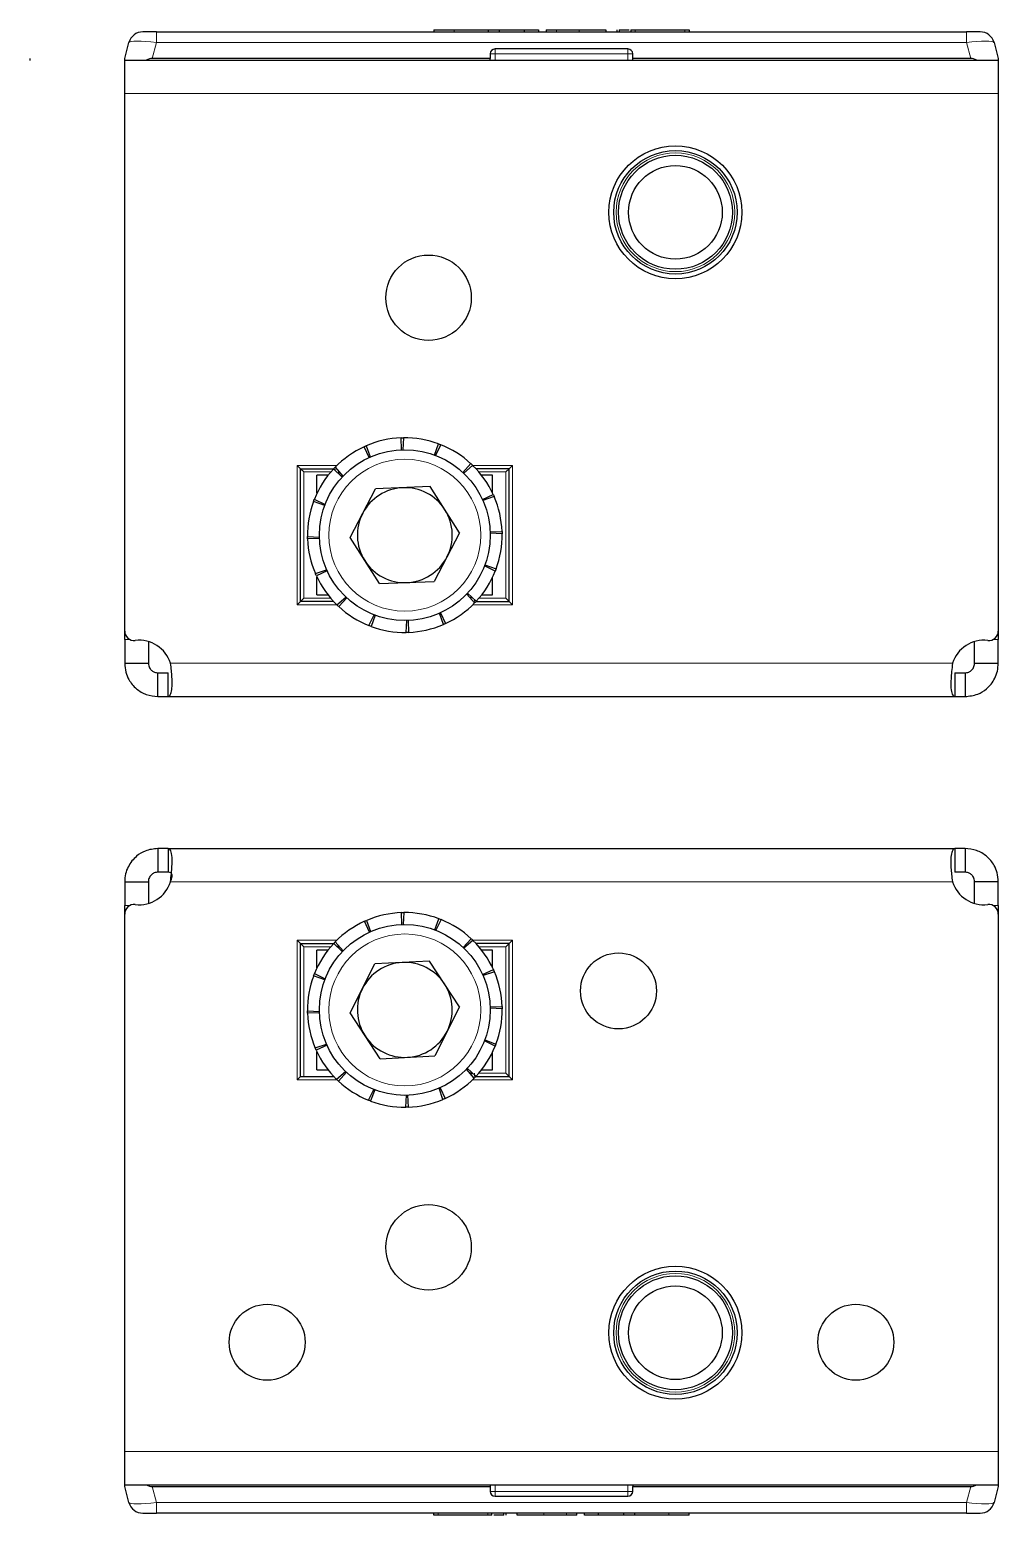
# Model space of a CAD drawing. Header units: millimetres. Extents: x -438 to 1333, y -270 to 576.
# Drawn here: x -111.4 to -9.4, y -269.5 to -113.1 of the extents above; entities that cross this region are included whole.
import ezdxf

# ---------------------------------------------------------------- set-up
doc = ezdxf.new("R2010")
doc.units = ezdxf.units.MM

msp = doc.modelspace()

# ---------------------------------------------------------------- linework, layer by layer
at = {"color": 7, "linetype": 'Continuous', "lineweight": 25}
for p, q in [((-98.07, -113.3), (-99.52, -113.3)), ((-98.07, -113.3), (-12.77, -113.3)), ((-68.85, -113.1), (-68.85, -113.3)), ((-63.19, -113.1), (-63.13, -113.1)), ((-63.13, -113.1), (-63.13, -113.3)), ((-63.13, -113.1), (-62, -113.1)), ((-62, -113.1), (-62, -113.3)), ((-62, -113.1), (-59.34, -113.1)), ((-59.34, -113.1), (-59.34, -113.3)), ((-59.34, -113.1), (-57.85, -113.1)), ((-57.85, -113.1), (-57.85, -113.3)), ((-57.04, -113.07), (-57.04, -113.3)), ((-53.57, -113.1), (-50.74, -113.1)), ((-50.74, -113.1), (-50.74, -113.3)), ((-49.6, -113.1), (-49.6, -113.3)), ((-49.34, -113.1), (-49.34, -113.3)), ((-48.11, -113.1), (-48.11, -113.3)), ((-47.67, -113.1), (-42.43, -113.1)), ((-41.99, -113.1), (-41.99, -113.3)), ((-11.32, -113.3), (-12.77, -113.3)), ((-101.42, -116.1), (-100.97, -114.41)), ((-62.92, -115.6), (-62.92, -116.1)), ((-48.42, -115.1), (-62.42, -115.1)), ((-47.92, -116.1), (-47.92, -115.6)), ((-9.87, -114.41), (-9.42, -116.1)), ((-111.42, -116.1), (-111.42, -116.3)), ((-101.42, -116.3), (-101.42, -116.1)), ((-9.42, -116.3), (-101.42, -116.3)), ((-101.42, -119.8), (-101.42, -116.3)), ((-62.92, -116.1), (-98.52, -116.1)), ((-62.92, -116.3), (-62.92, -116.1)), ((-12.32, -116.1), (-47.92, -116.1)), ((-47.92, -116.3), (-47.92, -116.1)), ((-9.42, -116.1), (-9.42, -116.3)), ((-9.42, -116.3), (-9.42, -119.8)), ((-101.42, -176.4), (-101.42, -119.8)), ((-9.42, -119.8), (-9.42, -176.4)), ((-72.27, -157.3), (-72.32, -156.05)), ((-72.07, -156.05), (-72.14, -157.3)), ((-75.68, -158.12), (-76.21, -156.99)), ((-75.98, -156.88), (-75.57, -158.07)), ((-68.8, -157.86), (-68.37, -156.68)), ((-68.13, -156.77), (-68.68, -157.9)), ((-83.27, -158.95), (-82.92, -159.3)), ((-82.92, -159.3), (-79.41, -159.3)), ((-82.92, -173.3), (-82.92, -159.3)), ((-82.92, -159.3), (-82.57, -159.65)), ((-78.53, -160.18), (-79.44, -159.33)), ((-79.27, -159.15), (-78.44, -160.09)), ((-78.92, -159.55), (-78.92, -159.82)), ((-65.81, -159.69), (-64.96, -158.77)), ((-64.78, -158.95), (-65.72, -159.78)), ((-60.92, -159.3), (-64.43, -159.3)), ((-61.27, -159.65), (-60.92, -159.3)), ((-60.92, -159.3), (-60.57, -158.95)), ((-60.92, -173.3), (-60.92, -159.3)), ((-80.01, -160), (-81.17, -160)), ((-81.17, -161.88), (-81.17, -160)), ((-62.67, -160), (-63.84, -160)), ((-62.67, -161.88), (-62.67, -160)), ((-81.45, -162.51), (-80.32, -163.06)), ((-77.69, -166.54), (-75.02, -161.42)), ((-69.25, -161.18), (-75.02, -161.42)), ((-66.15, -166.05), (-69.25, -161.18)), ((-63.75, -162.53), (-62.61, -162.01)), ((-62.51, -162.24), (-63.69, -162.65)), ((-80.36, -163.18), (-81.54, -162.74)), ((-82.17, -166.44), (-80.92, -166.52)), ((-80.91, -166.64), (-82.16, -166.69)), ((-74.59, -171.41), (-77.69, -166.54)), ((-66.15, -166.05), (-68.83, -171.17)), ((-62.93, -165.95), (-61.68, -165.9)), ((-61.67, -166.15), (-62.92, -166.08)), ((-81.33, -170.35), (-80.15, -169.94)), ((-80.1, -170.06), (-81.23, -170.58)), ((-62.4, -170.08), (-63.52, -169.54)), ((-63.48, -169.42), (-62.31, -169.85)), ((-81.17, -172.6), (-81.17, -170.71)), ((-74.59, -171.41), (-68.83, -171.17)), ((-62.67, -172.6), (-62.67, -170.71)), ((-83.27, -173.65), (-82.92, -173.3)), ((-82.92, -173.3), (-82.57, -172.95)), ((-79.41, -173.3), (-82.92, -173.3)), ((-81.17, -172.6), (-80.01, -172.6)), ((-79.07, -173.65), (-78.13, -172.82)), ((-78.04, -172.9), (-78.88, -173.82)), ((-64.57, -173.44), (-65.4, -172.5)), ((-65.32, -172.41), (-64.4, -173.26)), ((-64.92, -173.05), (-64.92, -172.78)), ((-64.43, -173.3), (-60.92, -173.3)), ((-63.84, -172.6), (-62.67, -172.6)), ((-61.27, -172.95), (-60.92, -173.3)), ((-60.92, -173.3), (-60.57, -173.65)), ((-75.71, -175.82), (-75.16, -174.69)), ((-75.04, -174.74), (-75.48, -175.91)), ((-67.86, -175.71), (-68.27, -174.52)), ((-68.16, -174.47), (-67.64, -175.61)), ((-101.42, -177.29), (-101.42, -176.4)), ((-71.78, -176.55), (-71.7, -175.29)), ((-71.57, -175.29), (-71.53, -176.54)), ((-9.42, -176.4), (-9.42, -177.29)), ((-101.42, -177.29), (-101.42, -179.8)), ((-98.92, -177.51), (-98.92, -179.8)), ((-11.92, -179.8), (-11.92, -177.51)), ((-9.42, -179.8), (-9.42, -177.29)), ((-101.42, -179.8), (-98.92, -179.8)), ((-11.92, -179.8), (-9.42, -179.8)), ((-97.92, -183.3), (-97.92, -180.8)), ((-97.92, -180.8), (-96.83, -180.8)), ((-96.83, -183.3), (-96.83, -180.8)), ((-14.01, -180.8), (-14.01, -183.3)), ((-14.01, -180.8), (-12.92, -180.8)), ((-12.92, -180.8), (-12.92, -183.3)), ((-97.92, -183.3), (-96.83, -183.3)), ((-96.83, -183.3), (-14.01, -183.3)), ((-14.01, -183.3), (-12.92, -183.3)), ((-97.92, -199.3), (-97.92, -201.8)), ((-96.83, -199.3), (-97.92, -199.3)), ((-96.83, -199.3), (-14.01, -199.3)), ((-96.83, -199.3), (-96.83, -201.8)), ((-14.01, -199.3), (-14.01, -201.8)), ((-12.92, -199.3), (-14.01, -199.3)), ((-12.92, -199.3), (-12.92, -201.8)), ((-96.83, -201.8), (-97.92, -201.8)), ((-12.92, -201.8), (-14.01, -201.8)), ((-101.42, -202.8), (-98.92, -202.8)), ((-101.42, -202.8), (-101.42, -205.3)), ((-98.92, -202.8), (-98.92, -205.08)), ((-9.42, -202.8), (-11.92, -202.8)), ((-11.92, -205.08), (-11.92, -202.8)), ((-9.42, -205.3), (-9.42, -202.8)), ((-101.42, -206.2), (-101.42, -205.3)), ((-101.42, -262.8), (-101.42, -206.2)), ((-72.23, -207.3), (-72.27, -206.05)), ((-72.02, -206.05), (-72.1, -207.3)), ((-9.42, -205.3), (-9.42, -206.2)), ((-9.42, -206.2), (-9.42, -262.8)), ((-75.65, -208.1), (-76.16, -206.97)), ((-75.94, -206.87), (-75.53, -208.05)), ((-68.76, -207.87), (-68.32, -206.7)), ((-68.09, -206.79), (-68.65, -207.91)), ((-83.27, -208.95), (-82.92, -209.3)), ((-82.92, -209.3), (-79.41, -209.3)), ((-82.92, -223.3), (-82.92, -209.3)), ((-82.92, -209.3), (-82.57, -209.65)), ((-78.5, -210.15), (-79.41, -209.3)), ((-79.24, -209.12), (-78.41, -210.06)), ((-78.92, -209.55), (-78.92, -209.76)), ((-65.78, -209.72), (-64.92, -208.81)), ((-64.74, -208.98), (-65.69, -209.81)), ((-60.92, -209.3), (-64.43, -209.3)), ((-61.27, -209.65), (-60.92, -209.3)), ((-60.92, -209.3), (-60.57, -208.95)), ((-60.92, -223.3), (-60.92, -209.3)), ((-80.01, -210), (-81.17, -210)), ((-81.17, -211.88), (-81.17, -210)), ((-69.31, -211.15), (-75.08, -211.46)), ((-66.16, -215.98), (-69.31, -211.15)), ((-62.67, -210), (-63.84, -210)), ((-62.67, -211.88), (-62.67, -210)), ((-80.35, -213.14), (-81.52, -212.7)), ((-81.43, -212.47), (-80.3, -213.02)), ((-77.69, -216.61), (-75.08, -211.46)), ((-63.73, -212.57), (-62.59, -212.05)), ((-62.49, -212.28), (-63.68, -212.69)), ((-82.17, -216.4), (-80.92, -216.48)), ((-80.92, -216.6), (-82.17, -216.65)), ((-74.53, -221.45), (-77.69, -216.61)), ((-66.16, -215.98), (-68.76, -221.13)), ((-62.93, -215.99), (-61.68, -215.95)), ((-61.67, -216.2), (-62.92, -216.12)), ((-81.35, -220.31), (-80.17, -219.91)), ((-80.11, -220.02), (-81.25, -220.54)), ((-62.41, -220.13), (-63.54, -219.57)), ((-63.49, -219.46), (-62.32, -219.89)), ((-81.17, -222.6), (-81.17, -220.71)), ((-74.53, -221.45), (-68.76, -221.13)), ((-62.67, -222.6), (-62.67, -220.71)), ((-83.27, -223.65), (-82.92, -223.3)), ((-82.92, -223.3), (-79.41, -223.3)), ((-81.17, -222.6), (-80.01, -222.6)), ((-79.1, -223.61), (-78.16, -222.79)), ((-78.07, -222.87), (-78.92, -223.79)), ((-64.6, -223.47), (-65.43, -222.53)), ((-65.34, -222.44), (-64.43, -223.29)), ((-64.92, -223.05), (-64.92, -222.84)), ((-64.43, -223.3), (-60.92, -223.3)), ((-63.84, -222.6), (-62.67, -222.6)), ((-61.27, -222.95), (-60.92, -223.3)), ((-60.92, -223.3), (-60.57, -223.65)), ((-75.75, -225.8), (-75.2, -224.68)), ((-75.08, -224.72), (-75.52, -225.89)), ((-67.91, -225.73), (-68.31, -224.54)), ((-68.2, -224.49), (-67.68, -225.63)), ((-71.82, -226.55), (-71.74, -225.29)), ((-71.62, -225.29), (-71.57, -226.54)), ((-101.42, -266.3), (-101.42, -262.8)), ((-9.42, -262.8), (-9.42, -266.3)), ((-101.42, -266.5), (-101.42, -266.3)), ((-101.42, -266.3), (-9.42, -266.3)), ((-100.97, -268.18), (-101.42, -266.5)), ((-98.52, -266.5), (-62.92, -266.5)), ((-62.92, -266.3), (-62.92, -266.5)), ((-62.92, -266.5), (-62.92, -267)), ((-62.42, -267.5), (-48.42, -267.5)), ((-47.92, -266.3), (-47.92, -266.5)), ((-47.92, -266.5), (-12.32, -266.5)), ((-47.92, -267), (-47.92, -266.5)), ((-9.42, -266.5), (-9.87, -268.18)), ((-9.42, -266.3), (-9.42, -266.5)), ((-99.52, -269.3), (-98.07, -269.3)), ((-12.77, -269.3), (-98.07, -269.3)), ((-68.85, -269.5), (-68.85, -269.3)), ((-63.17, -269.5), (-68.41, -269.5)), ((-62.74, -269.5), (-62.74, -269.3)), ((-61.5, -269.5), (-61.5, -269.3)), ((-61.25, -269.5), (-61.25, -269.3)), ((-60.1, -269.5), (-60.1, -269.3)), ((-57.28, -269.5), (-60.1, -269.5)), ((-53.81, -269.52), (-53.81, -269.3)), ((-53, -269.5), (-53, -269.3)), ((-51.51, -269.5), (-53, -269.5)), ((-51.51, -269.5), (-51.51, -269.3)), ((-48.84, -269.5), (-51.51, -269.5)), ((-48.84, -269.5), (-48.84, -269.3)), ((-47.71, -269.5), (-48.84, -269.5)), ((-47.71, -269.5), (-47.71, -269.3)), ((-47.65, -269.5), (-47.71, -269.5)), ((-41.99, -269.5), (-41.99, -269.3)), ((-12.77, -269.3), (-11.32, -269.3))]:
    msp.add_line(p, q, dxfattribs=at)
at = {"color": 8, "linetype": 'Continuous', "lineweight": 18}
for p, q in [((-98.07, -113.3), (-98.07, -114.41)), ((-66.74, -113.1), (-66.74, -113.3)), ((-55.93, -113.1), (-55.93, -113.3)), ((-53.57, -113.1), (-53.57, -113.3)), ((-47.67, -113.1), (-47.67, -113.3)), ((-42.43, -113.1), (-42.43, -113.3)), ((-12.77, -114.41), (-12.77, -113.3)), ((-98.07, -114.41), (-98.52, -116.1)), ((-12.77, -114.41), (-98.07, -114.41)), ((-62.42, -115.6), (-62.92, -115.6)), ((-62.42, -115.6), (-62.42, -115.1)), ((-48.42, -115.6), (-62.42, -115.6)), ((-62.42, -115.6), (-62.42, -116.3)), ((-48.42, -115.6), (-48.42, -115.1)), ((-48.42, -116.3), (-48.42, -115.6)), ((-48.42, -115.6), (-47.92, -115.6)), ((-12.32, -116.1), (-12.77, -114.41)), ((-9.42, -119.8), (-101.42, -119.8)), ((-83.27, -173.65), (-83.27, -158.95)), ((-83.27, -158.95), (-79.07, -158.95)), ((-64.78, -158.95), (-60.57, -158.95)), ((-60.57, -158.95), (-60.57, -173.65)), ((-79.72, -159.65), (-82.57, -159.65)), ((-82.57, -159.65), (-82.57, -172.95)), ((-61.27, -159.65), (-64.12, -159.65)), ((-61.27, -172.95), (-61.27, -159.65)), ((-79.07, -173.65), (-83.27, -173.65)), ((-82.57, -172.95), (-79.72, -172.95)), ((-60.57, -173.65), (-64.78, -173.65)), ((-64.12, -172.95), (-61.27, -172.95)), ((-100.86, -177.29), (-101.42, -177.29)), ((-9.42, -177.29), (-9.98, -177.29)), ((-14.25, -179.8), (-96.59, -179.8)), ((-96.59, -202.8), (-14.25, -202.8)), ((-101.42, -205.3), (-100.86, -205.3)), ((-9.98, -205.3), (-9.42, -205.3)), ((-83.27, -208.95), (-79.07, -208.95)), ((-83.27, -223.65), (-83.27, -208.95)), ((-64.78, -208.95), (-60.57, -208.95)), ((-60.57, -208.95), (-60.57, -223.65)), ((-79.72, -209.65), (-82.57, -209.65)), ((-82.57, -209.65), (-82.57, -223.3)), ((-61.27, -209.65), (-64.12, -209.65)), ((-61.27, -222.95), (-61.27, -209.65)), ((-79.07, -223.65), (-83.27, -223.65)), ((-60.57, -223.65), (-64.78, -223.65)), ((-64.12, -222.95), (-61.27, -222.95)), ((-101.42, -262.8), (-9.42, -262.8)), ((-98.52, -266.5), (-98.07, -268.18)), ((-62.42, -267), (-62.92, -267)), ((-62.42, -266.3), (-62.42, -267)), ((-62.42, -267), (-62.42, -267.5)), ((-62.42, -267), (-48.42, -267)), ((-48.42, -267), (-48.42, -266.3)), ((-48.42, -267), (-48.42, -267.5)), ((-48.42, -267), (-47.92, -267)), ((-12.77, -268.18), (-12.32, -266.5)), ((-98.07, -268.18), (-12.77, -268.18)), ((-98.07, -268.18), (-98.07, -269.3)), ((-12.77, -269.3), (-12.77, -268.18)), ((-68.41, -269.5), (-68.41, -269.3)), ((-63.17, -269.5), (-63.17, -269.3)), ((-57.28, -269.5), (-57.28, -269.3)), ((-54.91, -269.5), (-54.91, -269.3)), ((-44.1, -269.5), (-44.1, -269.3))]:
    msp.add_line(p, q, dxfattribs=at)
at = {"color": 7, "linetype": 'Continuous', "lineweight": 25}
for centre, radius in [((-43.42, -132.3), 7), ((-43.42, -132.3), 6.5), ((-43.42, -132.3), 6), ((-43.42, -132.3), 4.93), ((-69.42, -141.3), 4.5), ((-71.92, -166.3), 9), ((-71.92, -216.3), 9), ((-49.42, -214.3), 4), ((-69.42, -241.3), 4.5), ((-43.42, -250.3), 7), ((-43.42, -250.3), 6.5), ((-43.42, -250.3), 6), ((-43.42, -250.3), 4.93), ((-86.42, -251.3), 4), ((-24.42, -251.3), 4)]:
    msp.add_circle(centre, radius, dxfattribs=at)
at = {"color": 8, "linetype": 'Continuous', "lineweight": 18}
for centre, radius in [((-43.42, -132.3), 6.25), ((-71.92, -166.3), 8), ((-71.92, -216.3), 8), ((-43.42, -250.3), 6.25)]:
    msp.add_circle(centre, radius, dxfattribs=at)
at = {"color": 7, "linetype": 'Continuous', "lineweight": 25}
for centre, radius, start, end in [((-99.52, -114.8), 1.5, 90, 165), ((-11.32, -114.8), 1.5, 15, 90), ((-62.42, -115.6), 0.5, 90, 180), ((-48.42, -115.6), 0.5, 0, 90), ((-71.92, -166.3), 10.25, 92.2104, 113.3145), ((-71.92, -166.3), 10.25, 69.7104, 90.8145), ((-71.92, -166.3), 10.25, 114.7104, 135.8145), ((-71.92, -166.3), 10.25, 47.2104, 68.3145), ((-71.92, -166.3), 10.25, 137.2104, 158.3145), ((-71.92, -166.3), 10.25, 24.7104, 45.8145), ((-71.92, -166.3), 5, 92.4334, 152.4334), ((-71.92, -166.3), 5, 32.4334, 92.4334), ((-71.92, -166.3), 10.25, 2.2104, 23.3145), ((-71.92, -166.3), 10.25, 159.7104, 180.8145), ((-71.92, -166.3), 5, 152.4334, 212.4334), ((-71.92, -166.3), 5, 332.4334, 32.4334), ((-71.92, -166.3), 10.25, 182.2104, 203.3145), ((-71.92, -166.3), 10.25, 339.7104, 0.8145), ((-71.92, -166.3), 5, 272.4334, 332.4334), ((-71.92, -166.3), 5, 212.4334, 272.4334), ((-71.92, -166.3), 10.25, 317.2104, 338.3145), ((-71.92, -166.3), 10.25, 204.7104, 225.8145), ((-71.92, -166.3), 10.25, 294.7104, 315.8145), ((-71.92, -166.3), 10.25, 227.2104, 248.3145), ((-100.42, -176.4), 1, 180, 276.3794), ((-71.92, -166.3), 10.25, 249.7104, 270.8145), ((-71.92, -166.3), 10.25, 272.2104, 293.3145), ((-10.42, -176.4), 1, 263.6206, 0), ((-99.92, -180.87), 3.5, 17.8253, 96.3794), ((-10.92, -180.87), 3.5, 83.6206, 162.1747), ((-99.92, -201.73), 3.5, 263.6206, 342.1747), ((-10.92, -201.73), 3.5, 197.8253, 276.3794), ((-100.42, -206.2), 1, 83.6206, 180), ((-71.92, -216.3), 10.25, 91.9505, 113.0546), ((-71.92, -216.3), 10.25, 69.4505, 90.5546), ((-10.42, -206.2), 1, 360, 96.3794), ((-71.92, -216.3), 10.25, 114.4505, 135.5546), ((-71.92, -216.3), 10.25, 46.9505, 68.0546), ((-71.92, -216.3), 10.25, 136.9505, 158.0546), ((-71.92, -216.3), 10.25, 24.4505, 45.5546), ((-71.92, -216.3), 10.25, 159.4505, 180.5546), ((-71.92, -216.3), 5, 93.1455, 153.1455), ((-71.92, -216.3), 5, 33.1455, 93.1455), ((-71.92, -216.3), 10.25, 1.9505, 23.0546), ((-71.92, -216.3), 5, 153.1455, 213.1455), ((-71.92, -216.3), 5, 333.1455, 33.1455), ((-71.92, -216.3), 10.25, 181.9505, 203.0546), ((-71.92, -216.3), 10.25, 339.4505, 0.5546), ((-71.92, -216.3), 5, 273.1455, 333.1455), ((-71.92, -216.3), 10.25, 204.4505, 225.5546), ((-71.92, -216.3), 5, 213.1455, 273.1455), ((-71.92, -216.3), 10.25, 316.9505, 338.0546), ((-71.92, -216.3), 10.25, 294.4505, 315.5546), ((-71.92, -216.3), 10.25, 226.9505, 248.0546), ((-71.92, -216.3), 10.25, 249.4505, 270.5546), ((-71.92, -216.3), 10.25, 271.9505, 293.0546), ((-62.42, -267), 0.5, 180, 270), ((-48.42, -267), 0.5, 270, 360), ((-99.52, -267.8), 1.5, 195, 270), ((-11.32, -267.8), 1.5, 270, 345)]:
    msp.add_arc(centre, radius, start, end, dxfattribs=at)
at = {"color": 8, "linetype": 'Continuous', "lineweight": 18}
for centre, major_axis, start_param, end_param in [((-97.97, -114.8), (3, -0.38), 1.621093, 3.124852), ((-12.88, -114.8), (3, 0.38), 0.016741, 1.520499), ((-97.97, -267.8), (3, 0.38), 3.158333, 4.662092), ((-12.88, -267.8), (3, -0.38), 4.762686, 6.266445)]:
    msp.add_ellipse(centre, major_axis=major_axis, ratio=0.123038, start_param=start_param, end_param=end_param, dxfattribs=at)
at = {"color": 7, "linetype": 'Continuous', "lineweight": 25}
for centre, major_axis, start_param, end_param in [((-101.42, -127.69), (3.1, 11.57), 0.067037, 0.253072), ((-9.42, -127.69), (-3.1, 11.57), 6.030113, 6.216148), ((-101.42, -254.91), (3.1, -11.57), 6.030113, 6.216148), ((-9.42, -254.91), (-3.1, -11.57), 0.067037, 0.253072)]:
    msp.add_ellipse(centre, major_axis=major_axis, ratio=0.250563, start_param=start_param, end_param=end_param, dxfattribs=at)
for points, knots in [([(-68.85, -113.1), (-68.48, -113.1), (-67.79, -113.1), (-67.07, -113.1), (-66.74, -113.1)], [0, 0, 0, 0, 0.5368, 1, 1, 1, 1]), ([(-66.74, -113.1), (-66.24, -113.1), (-65.3, -113.1), (-64.11, -113.1), (-63.38, -113.1), (-63.2, -113.1), (-63.19, -113.1)], [0, 0, 0, 0, 0.381983, 0.713352, 0.984017, 1, 1, 1, 1]), ([(-57.02, -113.1), (-57.02, -113.1), (-57.05, -113.1), (-56.89, -113.1), (-56.53, -113.1), (-56.14, -113.1), (-55.93, -113.1)], [0, 0, 0, 0, 0.061615, 0.333035, 0.637399, 1, 1, 1, 1]), ([(-55.93, -113.1), (-55.77, -113.1), (-55.41, -113.1), (-54.61, -113.1), (-53.98, -113.1), (-53.57, -113.1)], [0, 0, 0, 0, 0.216742, 0.489643, 1, 1, 1, 1]), ([(-49.34, -113.1), (-49.29, -113.1), (-49.18, -113.1), (-48.88, -113.1), (-48.59, -113.1), (-48.37, -113.1), (-48.29, -113.1)], [0, 0, 0, 0, 0.248194, 0.523366, 0.830379, 1, 1, 1, 1]), ([(-48.11, -113.1), (-48.1, -113.1), (-48.08, -113.1), (-47.97, -113.1), (-47.83, -113.1), (-47.72, -113.1), (-47.67, -113.1)], [0, 0, 0, 0, 0.285248, 0.560563, 0.777151, 1, 1, 1, 1]), ([(-42.43, -113.1), (-42.36, -113.1), (-42.24, -113.1), (-42.1, -113.1), (-42.01, -113.1), (-42, -113.1), (-41.99, -113.1)], [0, 0, 0, 0, 0.281303, 0.555629, 0.773878, 1, 1, 1, 1]), ([(-72.32, -156.05), (-72.28, -156.05), (-72.21, -156.05), (-72.13, -156.05), (-72.09, -156.05), (-72.07, -156.05)], [0, 0, 0, 0, 0.499981, 0.749988, 1, 1, 1, 1]), ([(-76.21, -156.99), (-76.17, -156.97), (-76.11, -156.94), (-76.04, -156.91), (-76, -156.89), (-75.98, -156.88)], [0, 0, 0, 0, 0.4999808, 0.7499881, 1, 1, 1, 1]), ([(-68.37, -156.68), (-68.33, -156.7), (-68.27, -156.72), (-68.19, -156.75), (-68.15, -156.76), (-68.13, -156.77)], [0, 0, 0, 0, 0.499981, 0.749988, 1, 1, 1, 1]), ([(-79.44, -159.33), (-79.42, -159.3), (-79.37, -159.26), (-79.32, -159.2), (-79.29, -159.17), (-79.27, -159.15)], [0, 0, 0, 0, 0.4999808, 0.7499881, 1, 1, 1, 1]), ([(-64.96, -158.77), (-64.93, -158.8), (-64.88, -158.85), (-64.82, -158.9), (-64.79, -158.93), (-64.78, -158.95)], [0, 0, 0, 0, 0.499981, 0.749988, 1, 1, 1, 1]), ([(-81.54, -162.74), (-81.52, -162.7), (-81.5, -162.64), (-81.47, -162.57), (-81.45, -162.53), (-81.45, -162.51)], [0, 0, 0, 0, 0.499981, 0.749988, 1, 1, 1, 1]), ([(-62.61, -162.01), (-62.59, -162.05), (-62.57, -162.11), (-62.53, -162.18), (-62.52, -162.22), (-62.51, -162.24)], [0, 0, 0, 0, 0.499981, 0.749988, 1, 1, 1, 1]), ([(-82.16, -166.69), (-82.17, -166.65), (-82.17, -166.59), (-82.17, -166.5), (-82.17, -166.46), (-82.17, -166.44)], [0, 0, 0, 0, 0.4999808, 0.7499881, 1, 1, 1, 1]), ([(-61.68, -165.9), (-61.68, -165.94), (-61.68, -166.01), (-61.67, -166.09), (-61.67, -166.13), (-61.67, -166.15)], [0, 0, 0, 0, 0.499981, 0.749988, 1, 1, 1, 1]), ([(-81.23, -170.58), (-81.25, -170.54), (-81.28, -170.49), (-81.31, -170.41), (-81.33, -170.37), (-81.33, -170.35)], [0, 0, 0, 0, 0.499981, 0.749988, 1, 1, 1, 1]), ([(-62.31, -169.85), (-62.32, -169.89), (-62.34, -169.95), (-62.37, -170.03), (-62.39, -170.06), (-62.4, -170.08)], [0, 0, 0, 0, 0.499981, 0.749988, 1, 1, 1, 1]), ([(-78.88, -173.82), (-78.91, -173.79), (-78.96, -173.75), (-79.02, -173.69), (-79.05, -173.66), (-79.07, -173.65)], [0, 0, 0, 0, 0.4999808, 0.7499881, 1, 1, 1, 1]), ([(-64.4, -173.26), (-64.43, -173.29), (-64.47, -173.34), (-64.53, -173.4), (-64.56, -173.43), (-64.57, -173.44)], [0, 0, 0, 0, 0.499981, 0.749988, 1, 1, 1, 1]), ([(-75.48, -175.91), (-75.51, -175.9), (-75.57, -175.87), (-75.65, -175.84), (-75.69, -175.83), (-75.71, -175.82)], [0, 0, 0, 0, 0.499981, 0.749988, 1, 1, 1, 1]), ([(-71.53, -176.54), (-71.57, -176.54), (-71.63, -176.54), (-71.71, -176.54), (-71.76, -176.55), (-71.78, -176.55)], [0, 0, 0, 0, 0.499981, 0.749988, 1, 1, 1, 1]), ([(-67.64, -175.61), (-67.67, -175.63), (-67.73, -175.65), (-67.81, -175.68), (-67.85, -175.7), (-67.86, -175.71)], [0, 0, 0, 0, 0.499981, 0.749988, 1, 1, 1, 1]), ([(-101.42, -179.8), (-101.4, -180.11), (-101.35, -180.7), (-100.95, -181.65), (-100.24, -182.52), (-99.14, -183.17), (-98.34, -183.25), (-97.92, -183.3)], [0, 0, 0, 0, 0.17084, 0.319217, 0.548103, 0.767822, 1, 1, 1, 1]), ([(-98.92, -179.8), (-98.91, -179.89), (-98.9, -180.05), (-98.81, -180.28), (-98.69, -180.44), (-98.56, -180.57), (-98.42, -180.67), (-98.2, -180.77), (-98.04, -180.79), (-97.92, -180.8)], [0, 0, 0, 0, 0.154359, 0.287283, 0.400435, 0.496544, 0.604314, 0.723151, 1, 1, 1, 1]), ([(-96.83, -183.3), (-96.78, -183.28), (-96.68, -183.25), (-96.54, -182.96), (-96.43, -182.5), (-96.42, -181.87), (-96.44, -181.26), (-96.49, -180.55), (-96.56, -180.05), (-96.59, -179.8)], [0, 0, 0, 0, 0.144067, 0.271276, 0.474907, 0.597997, 0.726338, 0.860245, 1, 1, 1, 1]), ([(-14.25, -179.8), (-14.28, -180.09), (-14.34, -180.64), (-14.41, -181.55), (-14.43, -182.43), (-14.29, -183.15), (-14.11, -183.25), (-14.01, -183.3)], [0, 0, 0, 0, 0.16069, 0.301312, 0.521951, 0.753573, 1, 1, 1, 1]), ([(-12.92, -183.3), (-12.47, -183.25), (-11.66, -183.16), (-10.75, -182.59), (-10.16, -181.99), (-9.76, -181.36), (-9.48, -180.61), (-9.44, -180.07), (-9.42, -179.8)], [0, 0, 0, 0, 0.2541487, 0.4482127, 0.5749082, 0.7088724, 0.8504677, 1, 1, 1, 1]), ([(-12.92, -180.8), (-12.79, -180.78), (-12.58, -180.76), (-12.31, -180.6), (-12.13, -180.43), (-12.02, -180.24), (-11.94, -180.03), (-11.93, -179.88), (-11.92, -179.8)], [0, 0, 0, 0, 0.296302, 0.497469, 0.615497, 0.73607, 0.863114, 1, 1, 1, 1]), ([(-97.92, -199.3), (-98.38, -199.35), (-99.18, -199.44), (-100.09, -200.01), (-100.68, -200.61), (-101.08, -201.24), (-101.37, -201.98), (-101.4, -202.52), (-101.42, -202.8)], [0, 0, 0, 0, 0.254149, 0.448213, 0.574908, 0.708872, 0.850468, 1, 1, 1, 1]), ([(-96.59, -202.8), (-96.56, -202.5), (-96.5, -201.95), (-96.43, -201.05), (-96.41, -200.17), (-96.55, -199.44), (-96.74, -199.35), (-96.83, -199.3)], [0, 0, 0, 0, 0.16069, 0.301312, 0.521951, 0.753573, 1, 1, 1, 1]), ([(-14.01, -199.3), (-14.06, -199.31), (-14.16, -199.35), (-14.31, -199.63), (-14.41, -200.09), (-14.43, -200.72), (-14.41, -201.33), (-14.35, -202.04), (-14.29, -202.54), (-14.25, -202.8)], [0, 0, 0, 0, 0.144067, 0.271276, 0.474907, 0.597997, 0.726338, 0.860245, 1, 1, 1, 1]), ([(-9.42, -202.8), (-9.45, -202.48), (-9.49, -201.89), (-9.89, -200.94), (-10.6, -200.08), (-11.7, -199.42), (-12.51, -199.34), (-12.92, -199.3)], [0, 0, 0, 0, 0.17084, 0.319217, 0.548103, 0.767822, 1, 1, 1, 1]), ([(-97.92, -201.8), (-98.05, -201.81), (-98.26, -201.83), (-98.53, -201.99), (-98.71, -202.17), (-98.83, -202.35), (-98.91, -202.57), (-98.92, -202.72), (-98.92, -202.8)], [0, 0, 0, 0, 0.296302, 0.497469, 0.615497, 0.73607, 0.863114, 1, 1, 1, 1]), ([(-96.59, -202.8), (-96.56, -202.71), (-96.5, -202.56), (-96.45, -202.35), (-96.42, -202.19), (-96.43, -202.05), (-96.48, -201.95), (-96.6, -201.82), (-96.74, -201.81), (-96.83, -201.8)], [0, 0, 0, 0, 0.156786, 0.290809, 0.403501, 0.497298, 0.607133, 0.726181, 1, 1, 1, 1]), ([(-11.92, -202.8), (-11.93, -202.71), (-11.94, -202.54), (-12.03, -202.32), (-12.15, -202.15), (-12.28, -202.02), (-12.42, -201.93), (-12.64, -201.82), (-12.81, -201.81), (-12.92, -201.8)], [0, 0, 0, 0, 0.154359, 0.287283, 0.400435, 0.496544, 0.604314, 0.723151, 1, 1, 1, 1]), ([(-72.27, -206.05), (-72.23, -206.05), (-72.17, -206.05), (-72.08, -206.05), (-72.04, -206.05), (-72.02, -206.05)], [0, 0, 0, 0, 0.499981, 0.749988, 1, 1, 1, 1]), ([(-76.16, -206.97), (-76.13, -206.95), (-76.07, -206.92), (-75.99, -206.89), (-75.95, -206.87), (-75.94, -206.87)], [0, 0, 0, 0, 0.499981, 0.749988, 1, 1, 1, 1]), ([(-68.32, -206.7), (-68.28, -206.71), (-68.23, -206.74), (-68.15, -206.77), (-68.11, -206.78), (-68.09, -206.79)], [0, 0, 0, 0, 0.4999808, 0.7499881, 1, 1, 1, 1]), ([(-79.41, -209.3), (-79.38, -209.27), (-79.34, -209.22), (-79.28, -209.16), (-79.25, -209.13), (-79.24, -209.12)], [0, 0, 0, 0, 0.499981, 0.749988, 1, 1, 1, 1]), ([(-64.92, -208.81), (-64.89, -208.83), (-64.85, -208.88), (-64.79, -208.94), (-64.76, -208.96), (-64.74, -208.98)], [0, 0, 0, 0, 0.499981, 0.749988, 1, 1, 1, 1]), ([(-81.52, -212.7), (-81.5, -212.66), (-81.48, -212.6), (-81.45, -212.52), (-81.44, -212.49), (-81.43, -212.47)], [0, 0, 0, 0, 0.499981, 0.749988, 1, 1, 1, 1]), ([(-62.59, -212.05), (-62.57, -212.09), (-62.55, -212.15), (-62.51, -212.23), (-62.5, -212.26), (-62.49, -212.28)], [0, 0, 0, 0, 0.4999808, 0.7499881, 1, 1, 1, 1]), ([(-82.17, -216.65), (-82.17, -216.6), (-82.17, -216.54), (-82.17, -216.46), (-82.17, -216.42), (-82.17, -216.4)], [0, 0, 0, 0, 0.499981, 0.749988, 1, 1, 1, 1]), ([(-61.68, -215.95), (-61.68, -215.99), (-61.67, -216.05), (-61.67, -216.14), (-61.67, -216.18), (-61.67, -216.2)], [0, 0, 0, 0, 0.499981, 0.749988, 1, 1, 1, 1]), ([(-81.25, -220.54), (-81.27, -220.5), (-81.3, -220.44), (-81.33, -220.37), (-81.34, -220.33), (-81.35, -220.31)], [0, 0, 0, 0, 0.499981, 0.749988, 1, 1, 1, 1]), ([(-62.32, -219.89), (-62.34, -219.93), (-62.36, -219.99), (-62.39, -220.07), (-62.41, -220.11), (-62.41, -220.13)], [0, 0, 0, 0, 0.499981, 0.749988, 1, 1, 1, 1]), ([(-78.92, -223.79), (-78.95, -223.76), (-78.99, -223.72), (-79.05, -223.66), (-79.08, -223.63), (-79.1, -223.61)], [0, 0, 0, 0, 0.499981, 0.749988, 1, 1, 1, 1]), ([(-64.43, -223.29), (-64.46, -223.32), (-64.5, -223.37), (-64.56, -223.43), (-64.59, -223.46), (-64.6, -223.47)], [0, 0, 0, 0, 0.4999808, 0.7499881, 1, 1, 1, 1]), ([(-75.52, -225.89), (-75.56, -225.88), (-75.62, -225.86), (-75.69, -225.83), (-75.73, -225.81), (-75.75, -225.8)], [0, 0, 0, 0, 0.499981, 0.749988, 1, 1, 1, 1]), ([(-71.57, -226.54), (-71.61, -226.54), (-71.68, -226.54), (-71.76, -226.55), (-71.8, -226.55), (-71.82, -226.55)], [0, 0, 0, 0, 0.4999808, 0.7499881, 1, 1, 1, 1]), ([(-67.68, -225.63), (-67.72, -225.64), (-67.77, -225.67), (-67.85, -225.7), (-67.89, -225.72), (-67.91, -225.73)], [0, 0, 0, 0, 0.4999808, 0.7499881, 1, 1, 1, 1]), ([(-68.41, -269.5), (-68.48, -269.5), (-68.61, -269.5), (-68.75, -269.5), (-68.83, -269.5), (-68.84, -269.5), (-68.85, -269.5)], [0, 0, 0, 0, 0.281303, 0.555629, 0.773878, 1, 1, 1, 1]), ([(-62.74, -269.5), (-62.74, -269.5), (-62.76, -269.5), (-62.88, -269.5), (-63.02, -269.5), (-63.12, -269.5), (-63.17, -269.5)], [0, 0, 0, 0, 0.285248, 0.560563, 0.777151, 1, 1, 1, 1]), ([(-61.5, -269.5), (-61.55, -269.5), (-61.66, -269.5), (-61.96, -269.5), (-62.26, -269.5), (-62.47, -269.5), (-62.55, -269.5)], [0, 0, 0, 0, 0.248194, 0.523366, 0.830379, 1, 1, 1, 1]), ([(-54.91, -269.5), (-55.07, -269.5), (-55.43, -269.5), (-56.23, -269.5), (-56.86, -269.5), (-57.28, -269.5)], [0, 0, 0, 0, 0.216742, 0.489643, 1, 1, 1, 1]), ([(-53.82, -269.5), (-53.82, -269.5), (-53.79, -269.5), (-53.95, -269.5), (-54.32, -269.5), (-54.7, -269.5), (-54.91, -269.5)], [0, 0, 0, 0, 0.061615, 0.333035, 0.637399, 1, 1, 1, 1]), ([(-44.1, -269.5), (-44.61, -269.5), (-45.54, -269.5), (-46.73, -269.5), (-47.46, -269.5), (-47.64, -269.5), (-47.65, -269.5)], [0, 0, 0, 0, 0.381983, 0.713352, 0.984017, 1, 1, 1, 1]), ([(-41.99, -269.5), (-42.36, -269.5), (-43.05, -269.5), (-43.77, -269.5), (-44.1, -269.5)], [0, 0, 0, 0, 0.5368, 1, 1, 1, 1])]:
    msp.add_open_spline(points, degree=3, knots=knots, dxfattribs=at)
at = {"color": 8, "linetype": 'Continuous', "lineweight": 18}
for points, knots in [([(-79.27, -159.49), (-79.27, -159.46), (-79.27, -159.39), (-79.27, -159.31), (-79.27, -159.3), (-79.27, -159.3)], [0, 0, 0, 0, 0.292271, 0.646135, 1, 1, 1, 1]), ([(-64.57, -173.3), (-64.57, -173.29), (-64.57, -173.28), (-64.57, -173.21), (-64.57, -173.13), (-64.57, -173.1)], [0, 0, 0, 0, 0.3538646, 0.7077292, 1, 1, 1, 1]), ([(-79.08, -209.61), (-79.06, -209.61), (-79.02, -209.59), (-78.98, -209.57), (-78.95, -209.56), (-78.93, -209.55), (-78.92, -209.55), (-78.92, -209.55)], [0, 0, 0, 0, 0.166986, 0.400819, 0.616896, 0.816203, 1, 1, 1, 1]), ([(-64.92, -223.05), (-64.92, -223.05), (-64.92, -223.04), (-64.9, -223.03), (-64.86, -223.02), (-64.82, -223), (-64.78, -222.99), (-64.77, -222.98)], [0, 0, 0, 0, 0.183797, 0.383104, 0.599181, 0.833014, 1, 1, 1, 1])]:
    msp.add_open_spline(points, degree=3, knots=knots, dxfattribs=at)
msp.add_open_spline([(-64.57, -223.3), (-64.57, -223.29), (-64.57, -223.28), (-64.57, -223.2), (-64.57, -223.08), (-64.57, -222.99), (-64.57, -222.95)], degree=3, dxfattribs=at)

doc.saveas('drawing.dxf')
